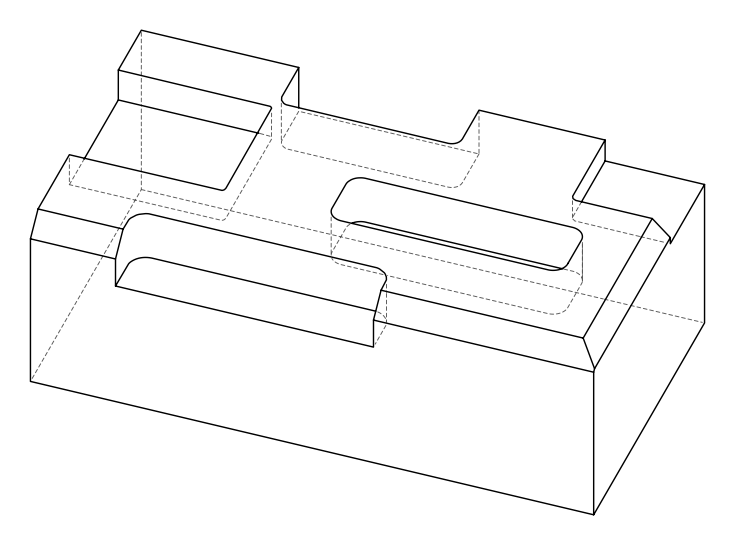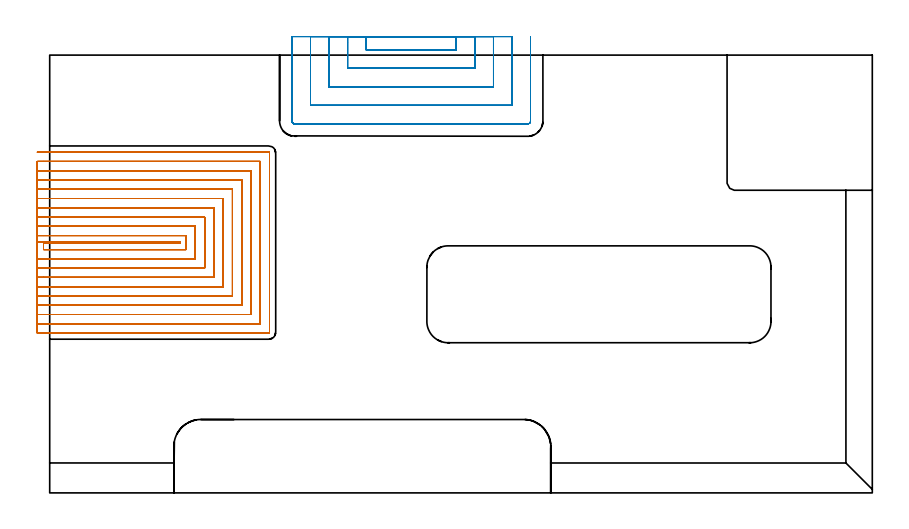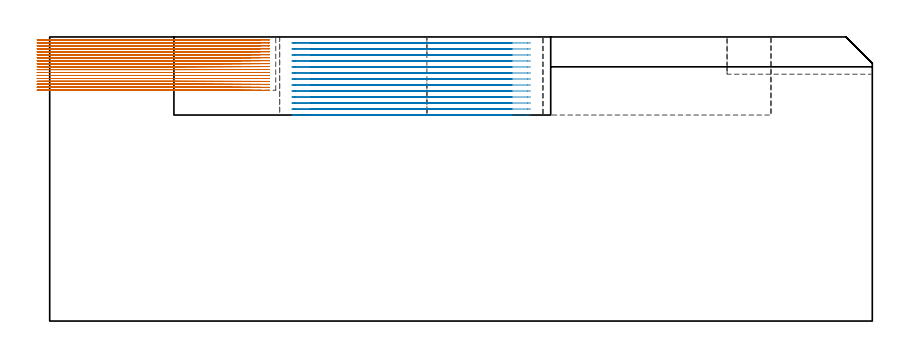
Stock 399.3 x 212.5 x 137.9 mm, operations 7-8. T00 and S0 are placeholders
(PLAN: 8 operations, 4 tool changes, 235.3 min)
(1 AREA_MILL | FG_CHAMFER_SURFACE | UGT0205_001 | 3.08 min | 7088 mm3)
(2 AREA_MILL_1 | FG_CHAMFER_SURFACE_1 | UGT0205_001 | 7.41 min | 17156 mm3)
(3 AREA_MILL_2 | FG_CHAMFER_SURFACE_2 | UGT0205_001 | 5.8 min | 11752 mm3)
(4 MILL_CORNER_NOTCH_RECTANGULAR | CORNER_NOTCH_RECTANGULAR | NXT0201_008 | Follow Part, ap 1.5, ae 75% | 34.92 min | 83092 mm3)
(5 MILL_RECTANGULAR_POCKET | POCKET_RECTANGULAR_STRAIGHT | UGT0201_094 | Follow Part, ap 5, ae 75% | 11.01 min | 294066 mm3)
(6 MILL_SLOT | SLOT_PARTIAL_RECTANGULAR | UGT0201_094 | Follow Part, ap 5, ae 75% | 17.5 min | 242552 mm3)
(7 MILL_SLOT_1 | SLOT_PARTIAL_RECTANGULAR_1 | NXT0201_008 | Follow Part, ap 1.5, ae 75% | 121.37 min | 266389 mm3)
(8 MILL_SLOT_2 | SLOT_PARTIAL_RECTANGULAR_2 | NXT0201_011 | Follow Part, ap 3, ae 75% | 34.17 min | 190036 mm3)
(TOOL UGT0205_001 | Chamfer Mill 20 x 3 x 45 deg. | D20 FL50 Z2)
(TOOL NXT0201_008 | ENDMILL 6mm [2P460-0600-NA 1630] | D6 FL26 Z6)
(TOOL UGT0201_094 | End mill 20 mm | D20 FL38 Z4)
(TOOL NXT0201_011 | ENDMILL 12mm [2P460-1200-NA 1630] | D12 FL38 Z6)
(OP 7 MILL_SLOT_1)
G17 G21 G94 G90
T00 M6
G54
G17 G0 G90 X-6. Y121.9 S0 M3
G43 Z147.9 H1
Z136.461
G94 G1 X-3. F250.
X63.2 F500.
Y121.1
X-3.
Y118.1
X66.2
Y124.9
X-3.
X-6. F250.
Y113.6
X-3.
X70.7 F500.
Y129.4
X-3.
X-6. F250.
Y109.1
X-3.
X75.2 F500.
Y133.9
X-3.
X-6. F250.
Y104.6
X-3.
X79.7 F500.
Y138.4
X-3.
X-6. F250.
Y100.1
X-3.
X84.2 F500.
Y142.9
X-3.
X-6. F250.
Y95.6
X-3.
X88.7 F500.
Y147.4
X-3.
X-6. F250.
Y91.1
X-3.
X93.2 F500.
Y151.9
X-3.
X-6. F250.
Y86.6
X-3.
X97.7 F500.
Y156.4
X-3.
X-6. F250.
Y82.1
X-3.
X102.2 F500.
Y160.9
X-3.
X-6. F250.
Y77.6
X-3.
X106.3 F500.
G3 X106.7 Y78. R0.4
G1 Y165.
G3 X106.3 Y165.4 R0.4
G1 X-3.
X-6. F250.
G0 Y121.9 Z135.022
G1 X-3.
X63.2 F500.
Y121.1
X-3.
Y118.1
X66.2
Y124.9
X-3.
X-6. F250.
Y113.6
X-3.
X70.7 F500.
Y129.4
X-3.
X-6. F250.
Y109.1
X-3.
X75.2 F500.
Y133.9
X-3.
X-6. F250.
Y104.6
X-3.
X79.7 F500.
Y138.4
X-3.
X-6. F250.
Y100.1
X-3.
X84.2 F500.
Y142.9
X-3.
X-6. F250.
Y95.6
X-3.
X88.7 F500.
Y147.4
X-3.
X-6. F250.
Y91.1
X-3.
X93.2 F500.
Y151.9
X-3.
X-6. F250.
Y86.6
X-3.
X97.7 F500.
Y156.4
X-3.
X-6. F250.
Y82.1
X-3.
X102.2 F500.
Y160.9
X-3.
X-6. F250.
Y77.6
X-3.
X106.3 F500.
G3 X106.7 Y78. R0.4
G1 Y165.
G3 X106.3 Y165.4 R0.4
G1 X-3.
X-6. F250.
G0 Y121.9 Z133.583
G1 X-3.
X63.2 F500.
Y121.1
X-3.
Y118.1
X66.2
Y124.9
X-3.
X-6. F250.
Y113.6
X-3.
X70.7 F500.
Y129.4
X-3.
X-6. F250.
Y109.1
X-3.
X75.2 F500.
Y133.9
X-3.
X-6. F250.
Y104.6
X-3.
X79.7 F500.
Y138.4
X-3.
X-6. F250.
Y100.1
X-3.
X84.2 F500.
Y142.9
X-3.
X-6. F250.
Y95.6
X-3.
X88.7 F500.
Y147.4
X-3.
X-6. F250.
Y91.1
X-3.
X93.2 F500.
Y151.9
X-3.
X-6. F250.
Y86.6
X-3.
X97.7 F500.
Y156.4
X-3.
X-6. F250.
Y82.1
X-3.
X102.2 F500.
Y160.9
X-3.
X-6. F250.
Y77.6
X-3.
X106.3 F500.
G3 X106.7 Y78. R0.4
G1 Y165.
G3 X106.3 Y165.4 R0.4
G1 X-3.
X-6. F250.
G0 Y121.9 Z132.144
G1 X-3.
X63.2 F500.
Y121.1
X-3.
Y118.1
X66.2
Y124.9
X-3.
X-6. F250.
Y113.6
X-3.
X70.7 F500.
Y129.4
X-3.
X-6. F250.
Y109.1
X-3.
X75.2 F500.
Y133.9
X-3.
X-6. F250.
Y104.6
X-3.
X79.7 F500.
Y138.4
X-3.
X-6. F250.
Y100.1
X-3.
X84.2 F500.
Y142.9
X-3.
X-6. F250.
Y95.6
X-3.
X88.7 F500.
Y147.4
X-3.
X-6. F250.
Y91.1
X-3.
X93.2 F500.
Y151.9
X-3.
X-6. F250.
Y86.6
X-3.
X97.7 F500.
Y156.4
X-3.
X-6. F250.
Y82.1
X-3.
X102.2 F500.
Y160.9
X-3.
X-6. F250.
Y77.6
X-3.
X106.3 F500.
G3 X106.7 Y78. R0.4
G1 Y165.
G3 X106.3 Y165.4 R0.4
G1 X-3.
X-6. F250.
G0 Y121.9 Z130.705
G1 X-3.
X63.2 F500.
Y121.1
X-3.
Y118.1
X66.2
Y124.9
X-3.
X-6. F250.
Y113.6
X-3.
X70.7 F500.
Y129.4
X-3.
X-6. F250.
Y109.1
X-3.
X75.2 F500.
Y133.9
X-3.
X-6. F250.
Y104.6
X-3.
X79.7 F500.
Y138.4
X-3.
X-6. F250.
Y100.1
X-3.
X84.2 F500.
Y142.9
X-3.
X-6. F250.
Y95.6
X-3.
X88.7 F500.
Y147.4
X-3.
X-6. F250.
Y91.1
X-3.
X93.2 F500.
Y151.9
X-3.
X-6. F250.
Y86.6
X-3.
X97.7 F500.
Y156.4
X-3.
X-6. F250.
Y82.1
X-3.
X102.2 F500.
Y160.9
X-3.
X-6. F250.
Y77.6
X-3.
X106.3 F500.
G3 X106.7 Y78. R0.4
G1 Y165.
G3 X106.3 Y165.4 R0.4
G1 X-3.
X-6. F250.
G0 Y121.9 Z129.267
G1 X-3.
X63.2 F500.
Y121.1
X-3.
Y118.1
X66.2
Y124.9
X-3.
X-6. F250.
Y113.6
X-3.
X70.7 F500.
Y129.4
X-3.
X-6. F250.
Y109.1
X-3.
X75.2 F500.
Y133.9
X-3.
X-6. F250.
Y104.6
X-3.
X79.7 F500.
Y138.4
X-3.
X-6. F250.
Y100.1
X-3.
X84.2 F500.
Y142.9
X-3.
X-6. F250.
Y95.6
X-3.
X88.7 F500.
Y147.4
X-3.
X-6. F250.
Y91.1
X-3.
X93.2 F500.
Y151.9
X-3.
X-6. F250.
Y86.6
X-3.
X97.7 F500.
Y156.4
X-3.
X-6. F250.
Y82.1
X-3.
X102.2 F500.
Y160.9
X-3.
X-6. F250.
Y77.6
X-3.
X106.3 F500.
G3 X106.7 Y78. R0.4
G1 Y165.
G3 X106.3 Y165.4 R0.4
G1 X-3.
X-6. F250.
G0 Y121.9 Z127.828
G1 X-3.
X63.2 F500.
Y121.1
X-3.
Y118.1
X66.2
Y124.9
X-3.
X-6. F250.
Y113.6
X-3.
X70.7 F500.
Y129.4
X-3.
X-6. F250.
Y109.1
X-3.
X75.2 F500.
Y133.9
X-3.
X-6. F250.
Y104.6
X-3.
X79.7 F500.
Y138.4
X-3.
X-6. F250.
Y100.1
X-3.
X84.2 F500.
Y142.9
X-3.
X-6. F250.
Y95.6
X-3.
X88.7 F500.
Y147.4
X-3.
X-6. F250.
Y91.1
X-3.
X93.2 F500.
Y151.9
X-3.
X-6. F250.
Y86.6
X-3.
X97.7 F500.
Y156.4
X-3.
X-6. F250.
Y82.1
X-3.
X102.2 F500.
Y160.9
X-3.
X-6. F250.
Y77.6
X-3.
X106.3 F500.
G3 X106.7 Y78. R0.4
G1 Y165.
G3 X106.3 Y165.4 R0.4
G1 X-3.
X-6. F250.
G0 Y121.9 Z126.389
G1 X-3.
X63.2 F500.
Y121.1
X-3.
Y118.1
X66.2
Y124.9
X-3.
X-6. F250.
Y113.6
X-3.
X70.7 F500.
Y129.4
X-3.
X-6. F250.
Y109.1
X-3.
X75.2 F500.
Y133.9
X-3.
X-6. F250.
Y104.6
X-3.
X79.7 F500.
Y138.4
X-3.
X-6. F250.
Y100.1
X-3.
X84.2 F500.
Y142.9
X-3.
X-6. F250.
Y95.6
X-3.
X88.7 F500.
Y147.4
X-3.
X-6. F250.
Y91.1
X-3.
X93.2 F500.
Y151.9
X-3.
X-6. F250.
Y86.6
X-3.
X97.7 F500.
Y156.4
X-3.
X-6. F250.
Y82.1
X-3.
X102.2 F500.
Y160.9
X-3.
X-6. F250.
Y77.6
X-3.
X106.3 F500.
G3 X106.7 Y78. R0.4
G1 Y165.
G3 X106.3 Y165.4 R0.4
G1 X-3.
X-6. F250.
G0 Y121.9 Z124.95
G1 X-3.
X63.2 F500.
Y121.1
X-3.
Y118.1
X66.2
Y124.9
X-3.
X-6. F250.
Y113.6
X-3.
X70.7 F500.
Y129.4
X-3.
X-6. F250.
Y109.1
X-3.
X75.2 F500.
Y133.9
X-3.
X-6. F250.
Y104.6
X-3.
X79.7 F500.
Y138.4
X-3.
X-6. F250.
Y100.1
X-3.
X84.2 F500.
Y142.9
X-3.
X-6. F250.
Y95.6
X-3.
X88.7 F500.
Y147.4
X-3.
X-6. F250.
Y91.1
X-3.
X93.2 F500.
Y151.9
X-3.
X-6. F250.
Y86.6
X-3.
X97.7 F500.
Y156.4
X-3.
X-6. F250.
Y82.1
X-3.
X102.2 F500.
Y160.9
X-3.
X-6. F250.
Y77.6
X-3.
X106.3 F500.
G3 X106.7 Y78. R0.4
G1 Y165.
G3 X106.3 Y165.4 R0.4
G1 X-3.
X-6. F250.
G0 Y121.9 Z123.511
G1 X-3.
X63.2 F500.
Y121.1
X-3.
Y118.1
X66.2
Y124.9
X-3.
X-6. F250.
Y113.6
X-3.
X70.7 F500.
Y129.4
X-3.
X-6. F250.
Y109.1
X-3.
X75.2 F500.
Y133.9
X-3.
X-6. F250.
Y104.6
X-3.
X79.7 F500.
Y138.4
X-3.
X-6. F250.
Y100.1
X-3.
X84.2 F500.
Y142.9
X-3.
X-6. F250.
Y95.6
X-3.
X88.7 F500.
Y147.4
X-3.
X-6. F250.
Y91.1
X-3.
X93.2 F500.
Y151.9
X-3.
X-6. F250.
Y86.6
X-3.
X97.7 F500.
Y156.4
X-3.
X-6. F250.
Y82.1
X-3.
X102.2 F500.
Y160.9
X-3.
X-6. F250.
Y77.6
X-3.
X106.3 F500.
G3 X106.7 Y78. R0.4
G1 Y165.
G3 X106.3 Y165.4 R0.4
G1 X-3.
X-6. F250.
G0 Y121.9 Z122.072
G1 X-3.
X63.2 F500.
Y121.1
X-3.
Y118.1
X66.2
Y124.9
X-3.
X-6. F250.
Y113.6
X-3.
X70.7 F500.
Y129.4
X-3.
X-6. F250.
Y109.1
X-3.
X75.2 F500.
Y133.9
X-3.
X-6. F250.
Y104.6
X-3.
X79.7 F500.
Y138.4
X-3.
X-6. F250.
Y100.1
X-3.
X84.2 F500.
Y142.9
X-3.
X-6. F250.
Y95.6
X-3.
X88.7 F500.
Y147.4
X-3.
X-6. F250.
Y91.1
X-3.
X93.2 F500.
Y151.9
X-3.
X-6. F250.
Y86.6
X-3.
X97.7 F500.
Y156.4
X-3.
X-6. F250.
Y82.1
X-3.
X102.2 F500.
Y160.9
X-3.
X-6. F250.
Y77.6
X-3.
X106.3 F500.
G3 X106.7 Y78. R0.4
G1 Y165.
G3 X106.3 Y165.4 R0.4
G1 X-3.
X-6. F250.
G0 Y121.9 Z120.633
G1 X-3.
X63.2 F500.
Y121.1
X-3.
Y118.1
X66.2
Y124.9
X-3.
X-6. F250.
Y113.6
X-3.
X70.7 F500.
Y129.4
X-3.
X-6. F250.
Y109.1
X-3.
X75.2 F500.
Y133.9
X-3.
X-6. F250.
Y104.6
X-3.
X79.7 F500.
Y138.4
X-3.
X-6. F250.
Y100.1
X-3.
X84.2 F500.
Y142.9
X-3.
X-6. F250.
Y95.6
X-3.
X88.7 F500.
Y147.4
X-3.
X-6. F250.
Y91.1
X-3.
X93.2 F500.
Y151.9
X-3.
X-6. F250.
Y86.6
X-3.
X97.7 F500.
Y156.4
X-3.
X-6. F250.
Y82.1
X-3.
X102.2 F500.
Y160.9
X-3.
X-6. F250.
Y77.6
X-3.
X106.3 F500.
G3 X106.7 Y78. R0.4
G1 Y165.
G3 X106.3 Y165.4 R0.4
G1 X-3.
X-6. F250.
G0 Y121.9 Z119.194
G1 X-3.
X63.2 F500.
Y121.1
X-3.
Y118.1
X66.2
Y124.9
X-3.
X-6. F250.
Y113.6
X-3.
X70.7 F500.
Y129.4
X-3.
X-6. F250.
Y109.1
X-3.
X75.2 F500.
Y133.9
X-3.
X-6. F250.
Y104.6
X-3.
X79.7 F500.
Y138.4
X-3.
X-6. F250.
Y100.1
X-3.
X84.2 F500.
Y142.9
X-3.
X-6. F250.
Y95.6
X-3.
X88.7 F500.
Y147.4
X-3.
X-6. F250.
Y91.1
X-3.
X93.2 F500.
Y151.9
X-3.
X-6. F250.
Y86.6
X-3.
X97.7 F500.
Y156.4
X-3.
X-6. F250.
Y82.1
X-3.
X102.2 F500.
Y160.9
X-3.
X-6. F250.
Y77.6
X-3.
X106.3 F500.
G3 X106.7 Y78. R0.4
G1 Y165.
G3 X106.3 Y165.4 R0.4
G1 X-3.
X-6. F250.
G0 Y121.9 Z117.756
G1 X-3.
X63.2 F500.
Y121.1
X-3.
Y118.1
X66.2
Y124.9
X-3.
X-6. F250.
Y113.6
X-3.
X70.7 F500.
Y129.4
X-3.
X-6. F250.
Y109.1
X-3.
X75.2 F500.
Y133.9
X-3.
X-6. F250.
Y104.6
X-3.
X79.7 F500.
Y138.4
X-3.
X-6. F250.
Y100.1
X-3.
X84.2 F500.
Y142.9
X-3.
X-6. F250.
Y95.6
X-3.
X88.7 F500.
Y147.4
X-3.
X-6. F250.
Y91.1
X-3.
X93.2 F500.
Y151.9
X-3.
X-6. F250.
Y86.6
X-3.
X97.7 F500.
Y156.4
X-3.
X-6. F250.
Y82.1
X-3.
X102.2 F500.
Y160.9
X-3.
X-6. F250.
Y77.6
X-3.
X106.3 F500.
G3 X106.7 Y78. R0.4
G1 Y165.
G3 X106.3 Y165.4 R0.4
G1 X-3.
X-6. F250.
G0 Y121.9 Z116.317
G1 X-3.
X63.2 F500.
Y121.1
X-3.
Y118.1
X66.2
Y124.9
X-3.
X-6. F250.
Y113.6
X-3.
X70.7 F500.
Y129.4
X-3.
X-6. F250.
Y109.1
X-3.
X75.2 F500.
Y133.9
X-3.
X-6. F250.
Y104.6
X-3.
X79.7 F500.
Y138.4
X-3.
X-6. F250.
Y100.1
X-3.
X84.2 F500.
Y142.9
X-3.
X-6. F250.
Y95.6
X-3.
X88.7 F500.
Y147.4
X-3.
X-6. F250.
Y91.1
X-3.
X93.2 F500.
Y151.9
X-3.
X-6. F250.
Y86.6
X-3.
X97.7 F500.
Y156.4
X-3.
X-6. F250.
Y82.1
X-3.
X102.2 F500.
Y160.9
X-3.
X-6. F250.
Y77.6
X-3.
X106.3 F500.
G3 X106.7 Y78. R0.4
G1 Y165.
G3 X106.3 Y165.4 R0.4
G1 X-3.
X-6. F250.
G0 Y121.9 Z114.878
G1 X-3.
X63.2 F500.
Y121.1
X-3.
Y118.1
X66.2
Y124.9
X-3.
X-6. F250.
Y113.6
X-3.
X70.7 F500.
Y129.4
X-3.
X-6. F250.
Y109.1
X-3.
X75.2 F500.
Y133.9
X-3.
X-6. F250.
Y104.6
X-3.
X79.7 F500.
Y138.4
X-3.
X-6. F250.
Y100.1
X-3.
X84.2 F500.
Y142.9
X-3.
X-6. F250.
Y95.6
X-3.
X88.7 F500.
Y147.4
X-3.
X-6. F250.
Y91.1
X-3.
X93.2 F500.
Y151.9
X-3.
X-6. F250.
Y86.6
X-3.
X97.7 F500.
Y156.4
X-3.
X-6. F250.
Y82.1
X-3.
X102.2 F500.
Y160.9
X-3.
X-6. F250.
Y77.6
X-3.
X106.3 F500.
G3 X106.7 Y78. R0.4
G1 Y165.
G3 X106.3 Y165.4 R0.4
G1 X-3.
X-6. F250.
G0 Y121.9 Z113.439
G1 X-3.
X63.2 F500.
Y121.1
X-3.
Y118.1
X66.2
Y124.9
X-3.
X-6. F250.
Y113.6
X-3.
X70.7 F500.
Y129.4
X-3.
X-6. F250.
Y109.1
X-3.
X75.2 F500.
Y133.9
X-3.
X-6. F250.
Y104.6
X-3.
X79.7 F500.
Y138.4
X-3.
X-6. F250.
Y100.1
X-3.
X84.2 F500.
Y142.9
X-3.
X-6. F250.
Y95.6
X-3.
X88.7 F500.
Y147.4
X-3.
X-6. F250.
Y91.1
X-3.
X93.2 F500.
Y151.9
X-3.
X-6. F250.
Y86.6
X-3.
X97.7 F500.
Y156.4
X-3.
X-6. F250.
Y82.1
X-3.
X102.2 F500.
Y160.9
X-3.
X-6. F250.
Y77.6
X-3.
X106.3 F500.
G3 X106.7 Y78. R0.4
G1 Y165.
G3 X106.3 Y165.4 R0.4
G1 X-3.
X-6. F250.
G0 Y121.9 Z112.
G1 X-3.
X63.2 F500.
Y121.1
X-3.
Y118.1
X66.2
Y124.9
X-3.
X-6. F250.
Y113.6
X-3.
X70.7 F500.
Y129.4
X-3.
X-6. F250.
Y109.1
X-3.
X75.2 F500.
Y133.9
X-3.
X-6. F250.
Y104.6
X-3.
X79.7 F500.
Y138.4
X-3.
X-6. F250.
Y100.1
X-3.
X84.2 F500.
Y142.9
X-3.
X-6. F250.
Y95.6
X-3.
X88.7 F500.
Y147.4
X-3.
X-6. F250.
Y91.1
X-3.
X93.2 F500.
Y151.9
X-3.
X-6. F250.
Y86.6
X-3.
X97.7 F500.
Y156.4
X-3.
X-6. F250.
Y82.1
X-3.
X102.2 F500.
Y160.9
X-3.
X-6. F250.
Y77.6
X-3.
X106.3 F500.
G3 X106.7 Y78. R0.4
G1 Y165.
G3 X106.3 Y165.4 R0.4
G1 X-3.
X-6. F250.
G0 Z147.9
M5
M2
(OP 8 MILL_SLOT_2)
G17 G21 G94 G90
T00 M6
G54
G17 G0 G90 X153.6 Y221.5 S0 M3
G43 Z147.9 H1
Z134.985
G94 G1 Y218.5 F250.
Y215.1 F500.
X197.4
Y218.5
Y221.5 F250.
X144.6
Y218.5
Y206.1 F500.
X206.4
Y218.5
Y221.5 F250.
X135.6
Y218.5
Y197.1 F500.
X215.4
Y218.5
Y221.5 F250.
X126.6
Y218.5
Y188.1 F500.
X224.4
Y218.5
Y221.5 F250.
X117.6
Y218.5
Y180.5 F500.
G3 X119. Y179.1 R1.4
G1 X232.
G3 X233.4 Y180.5 R1.4
G1 Y218.5
Y221.5 F250.
G0 X153.6 Z132.069
G1 Y218.5
Y215.1 F500.
X197.4
Y218.5
Y221.5 F250.
X144.6
Y218.5
Y206.1 F500.
X206.4
Y218.5
Y221.5 F250.
X135.6
Y218.5
Y197.1 F500.
X215.4
Y218.5
Y221.5 F250.
X126.6
Y218.5
Y188.1 F500.
X224.4
Y218.5
Y221.5 F250.
X117.6
Y218.5
Y180.5 F500.
G3 X119. Y179.1 R1.4
G1 X232.
G3 X233.4 Y180.5 R1.4
G1 Y218.5
Y221.5 F250.
G0 X153.6 Z129.154
G1 Y218.5
Y215.1 F500.
X197.4
Y218.5
Y221.5 F250.
X144.6
Y218.5
Y206.1 F500.
X206.4
Y218.5
Y221.5 F250.
X135.6
Y218.5
Y197.1 F500.
X215.4
Y218.5
Y221.5 F250.
X126.6
Y218.5
Y188.1 F500.
X224.4
Y218.5
Y221.5 F250.
X117.6
Y218.5
Y180.5 F500.
G3 X119. Y179.1 R1.4
G1 X232.
G3 X233.4 Y180.5 R1.4
G1 Y218.5
Y221.5 F250.
G0 X153.6 Z126.238
G1 Y218.5
Y215.1 F500.
X197.4
Y218.5
Y221.5 F250.
X144.6
Y218.5
Y206.1 F500.
X206.4
Y218.5
Y221.5 F250.
X135.6
Y218.5
Y197.1 F500.
X215.4
Y218.5
Y221.5 F250.
X126.6
Y218.5
Y188.1 F500.
X224.4
Y218.5
Y221.5 F250.
X117.6
Y218.5
Y180.5 F500.
G3 X119. Y179.1 R1.4
G1 X232.
G3 X233.4 Y180.5 R1.4
G1 Y218.5
Y221.5 F250.
G0 X153.6 Z123.323
G1 Y218.5
Y215.1 F500.
X197.4
Y218.5
Y221.5 F250.
X144.6
Y218.5
Y206.1 F500.
X206.4
Y218.5
Y221.5 F250.
X135.6
Y218.5
Y197.1 F500.
X215.4
Y218.5
Y221.5 F250.
X126.6
Y218.5
Y188.1 F500.
X224.4
Y218.5
Y221.5 F250.
X117.6
Y218.5
Y180.5 F500.
G3 X119. Y179.1 R1.4
G1 X232.
G3 X233.4 Y180.5 R1.4
G1 Y218.5
Y221.5 F250.
G0 X153.6 Z120.408
G1 Y218.5
Y215.1 F500.
X197.4
Y218.5
Y221.5 F250.
X144.6
Y218.5
Y206.1 F500.
X206.4
Y218.5
Y221.5 F250.
X135.6
Y218.5
Y197.1 F500.
X215.4
Y218.5
Y221.5 F250.
X126.6
Y218.5
Y188.1 F500.
X224.4
Y218.5
Y221.5 F250.
X117.6
Y218.5
Y180.5 F500.
G3 X119. Y179.1 R1.4
G1 X232.
G3 X233.4 Y180.5 R1.4
G1 Y218.5
Y221.5 F250.
G0 X153.6 Z117.492
G1 Y218.5
Y215.1 F500.
X197.4
Y218.5
Y221.5 F250.
X144.6
Y218.5
Y206.1 F500.
X206.4
Y218.5
Y221.5 F250.
X135.6
Y218.5
Y197.1 F500.
X215.4
Y218.5
Y221.5 F250.
X126.6
Y218.5
Y188.1 F500.
X224.4
Y218.5
Y221.5 F250.
X117.6
Y218.5
Y180.5 F500.
G3 X119. Y179.1 R1.4
G1 X232.
G3 X233.4 Y180.5 R1.4
G1 Y218.5
Y221.5 F250.
G0 X153.6 Z114.577
G1 Y218.5
Y215.1 F500.
X197.4
Y218.5
Y221.5 F250.
X144.6
Y218.5
Y206.1 F500.
X206.4
Y218.5
Y221.5 F250.
X135.6
Y218.5
Y197.1 F500.
X215.4
Y218.5
Y221.5 F250.
X126.6
Y218.5
Y188.1 F500.
X224.4
Y218.5
Y221.5 F250.
X117.6
Y218.5
Y180.5 F500.
G3 X119. Y179.1 R1.4
G1 X232.
G3 X233.4 Y180.5 R1.4
G1 Y218.5
Y221.5 F250.
G0 X153.6 Z111.662
G1 Y218.5
Y215.1 F500.
X197.4
Y218.5
Y221.5 F250.
X144.6
Y218.5
Y206.1 F500.
X206.4
Y218.5
Y221.5 F250.
X135.6
Y218.5
Y197.1 F500.
X215.4
Y218.5
Y221.5 F250.
X126.6
Y218.5
Y188.1 F500.
X224.4
Y218.5
Y221.5 F250.
X117.6
Y218.5
Y180.5 F500.
G3 X119. Y179.1 R1.4
G1 X232.
G3 X233.4 Y180.5 R1.4
G1 Y218.5
Y221.5 F250.
G0 X153.6 Z108.746
G1 Y218.5
Y215.1 F500.
X197.4
Y218.5
Y221.5 F250.
X144.6
Y218.5
Y206.1 F500.
X206.4
Y218.5
Y221.5 F250.
X135.6
Y218.5
Y197.1 F500.
X215.4
Y218.5
Y221.5 F250.
X126.6
Y218.5
Y188.1 F500.
X224.4
Y218.5
Y221.5 F250.
X117.6
Y218.5
Y180.5 F500.
G3 X119. Y179.1 R1.4
G1 X232.
G3 X233.4 Y180.5 R1.4
G1 Y218.5
Y221.5 F250.
G0 X153.6 Z105.831
G1 Y218.5
Y215.1 F500.
X197.4
Y218.5
Y221.5 F250.
X144.6
Y218.5
Y206.1 F500.
X206.4
Y218.5
Y221.5 F250.
X135.6
Y218.5
Y197.1 F500.
X215.4
Y218.5
Y221.5 F250.
X126.6
Y218.5
Y188.1 F500.
X224.4
Y218.5
Y221.5 F250.
X117.6
Y218.5
Y180.5 F500.
G3 X119. Y179.1 R1.4
G1 X232.
G3 X233.4 Y180.5 R1.4
G1 Y218.5
Y221.5 F250.
G0 X153.6 Z102.915
G1 Y218.5
Y215.1 F500.
X197.4
Y218.5
Y221.5 F250.
X144.6
Y218.5
Y206.1 F500.
X206.4
Y218.5
Y221.5 F250.
X135.6
Y218.5
Y197.1 F500.
X215.4
Y218.5
Y221.5 F250.
X126.6
Y218.5
Y188.1 F500.
X224.4
Y218.5
Y221.5 F250.
X117.6
Y218.5
Y180.5 F500.
G3 X119. Y179.1 R1.4
G1 X232.
G3 X233.4 Y180.5 R1.4
G1 Y218.5
Y221.5 F250.
G0 X153.6 Z100.
G1 Y218.5
Y215.1 F500.
X197.4
Y218.5
Y221.5 F250.
X144.6
Y218.5
Y206.1 F500.
X206.4
Y218.5
Y221.5 F250.
X135.6
Y218.5
Y197.1 F500.
X215.4
Y218.5
Y221.5 F250.
X126.6
Y218.5
Y188.1 F500.
X224.4
Y218.5
Y221.5 F250.
X117.6
Y218.5
Y180.5 F500.
G3 X119. Y179.1 R1.4
G1 X232.
G3 X233.4 Y180.5 R1.4
G1 Y218.5
Y221.5 F250.
G0 Z147.9
M5
M2
